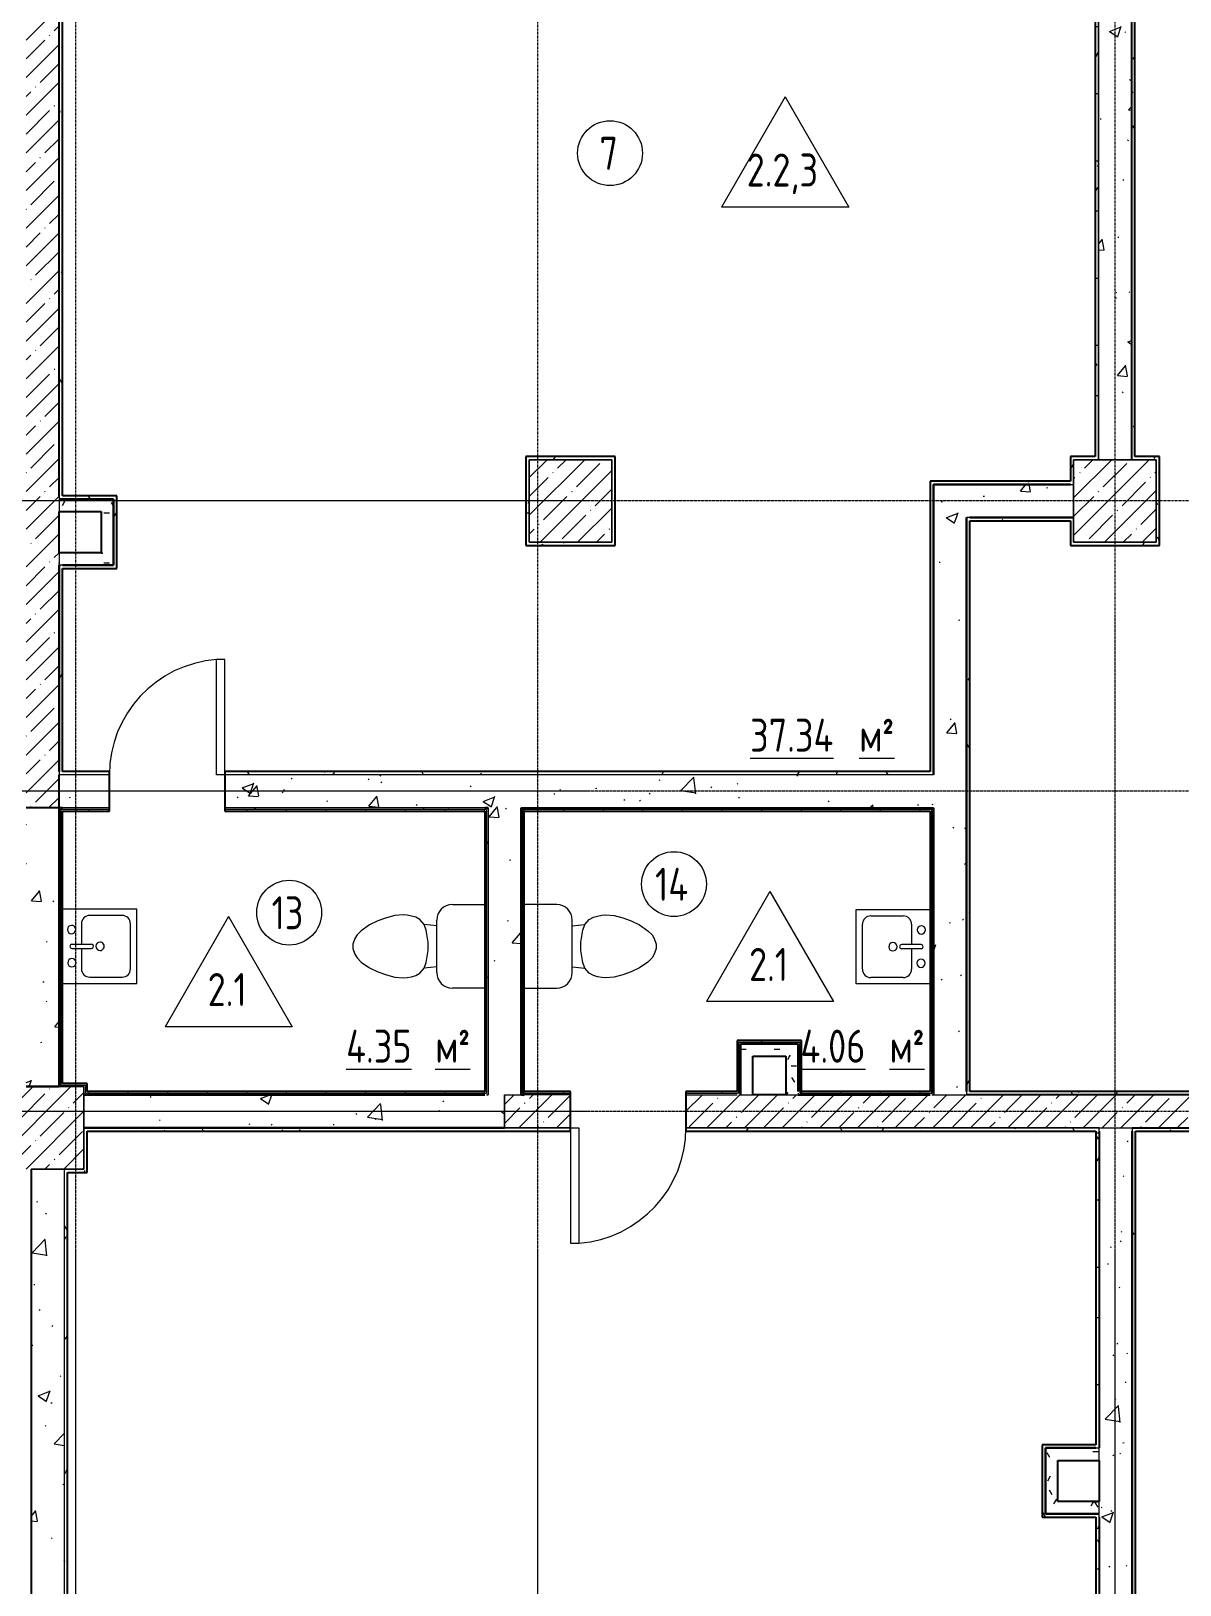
# Model space of a CAD drawing. Header units: millimetres. Extents: x -11854 to 4360091, y -19344 to 4989148.
# Drawn here: x 38173 to 45137, y 11977 to 21395 of the extents above; entities that cross this region are included whole.
import ezdxf

# ---------------------------------------------------------------- set-up
doc = ezdxf.new("R2010")
doc.units = ezdxf.units.MM
doc.linetypes.add('Линия сетки', pattern=[22.225, 12.7, -3.175, 3.175, -3.175])
for name, color, linetype, lineweight in [('A-AREA-IDEN', 254, 'Continuous', 9), ('A-DOOR', 254, 'Continuous', 9), ('A-WALL', 254, 'Continuous', 9), ('P-SANR-FIXT', 254, 'Continuous', 9), ('S-GRID', 254, 'Continuous', 9)]:
    doc.layers.add(name, color=color, linetype=linetype, lineweight=lineweight)
doc.styles.add('ISOCPEUR', font='isocpeur.ttf', dxfattribs={"width": 0.8, "height": 200})
doc.styles.add('ISOCPEUR_B', font='', dxfattribs={"width": 0.8, "height": 200})
doc.styles.add('ISOCPEUR_B_1', font='', dxfattribs={"width": 0.8, "height": 200})
doc.styles.get('ISOCPEUR_B').set_extended_font_data('ISOCPEUR', bold=True)
doc.styles.get('ISOCPEUR_B_1').set_extended_font_data('ISOCPEUR', bold=True)
pattern_1 = [(50, (542041.7, 20914.14), (728.7365, -63.7558), [76.2, -838.2]), (355, (542041.7, 20914.14), (-140.9716, 764.2276), [60.96, -670.56]), (100.451, (542102.4, 20908.8), (587.77, 700.46675), [64.76, -712.36]), (46.184, (542041.7, 21117.3), (1084.3162, -168.171), [114.3, -1257.3]), (96.636, (542132, 21103.3), (949.61, 989.7098), [97.14, -1068.54]), (351.184, (542041.7, 21117.3), (949.6206, 989.7012), [91.44, -1005.84]), (21, (542143.3, 21066.54), (606.4579, -409.0606), [76.2, -838.2]), (326, (542143.3, 21066.54), (247.2083, 736.7529), [60.96, -670.56]), (71.451, (542193.8, 21032.46), (853.66825, 327.6855), [64.76, -712.36]), (37.5, (542041.67, 20914.14), (12.3547, 338.22012), [6.706, -655.726, 6.706, -674.014, -673.1]), (37.5, (542041.67, 20914.14), (12.3547, 338.22012), [-1343.152, 6.706, -666.394]), (7.5, (542041.67, 20914.14), (267.27887, 400.72213), [6.706, -381.406, 6.706, -640.486, -256.54]), (7.5, (542041.67, 20914.14), (267.27887, 400.72213), [-1035.304, 6.706, -249.834]), (327.5, (541815.1, 20914.14), (542.36333, -22.91534), [6.706, -247.294, 6.706, -785.774, -1051.56]), (327.5, (541815.1, 20914.14), (542.36333, -22.91534), [-1046.48, 6.706, -1044.854]), (317.5, (541713.5, 20914.14), (592.51696, 101.7071), [6.706, -323.494, 6.706, -519.582, -746.76]), (317.5, (541713.5, 20914.14), (592.51696, 101.7071), [-856.488, 6.706, -740.054])]
pattern_2 = [(45, (542041.67, 20914.14), (-114.049253, 114.049253), []), (45, (542155.72, 20914.14), (-114.049253, 114.049253), [201.613, -40.323, 3.353, -36.97])]
pattern_3 = [(0, (542041.67, 20914.14), (406.4, 101.6), [33.528, -271.272, 33.528, -271.272, -1625.6]), (0, (542041.67, 20914.14), (406.4, 101.6), [-609.6, 33.528, -576.072, 33.528, -271.272, -711.2]), (0, (542041.67, 20914.14), (406.4, 101.6), [-1524, 33.528, -169.672, 33.528, -474.472]), (120, (542194.07, 20964.94), (-291.188181, 301.152724), [33.528, -271.272, 33.528, -1896.872]), (120, (542194.07, 20964.94), (-291.188181, 301.152724), [-338.328, -271.272, 33.528, -576.072, -1016]), (120, (542194.07, 20964.94), (-291.188181, 301.152724), [-1219.2, 33.528, -271.272, 33.528, -677.672]), (120, (542194.07, 20964.94), (-291.188181, 301.152724), [-1557.528, -169.672, 33.528, -474.472]), (240, (542244.87, 21168.14), (-115.211819, -402.752724), [33.528, -271.272, 33.528, -1896.872]), (240, (542244.87, 21168.14), (-115.211819, -402.752724), [-338.328, -271.272, 33.528, -576.072, -1016]), (240, (542244.87, 21168.14), (-115.211819, -402.752724), [-1219.2, 33.528, -271.272, 33.528, -677.672]), (240, (542244.87, 21168.14), (-115.211819, -402.752724), [-1557.528, -169.672, 33.528, -474.472])]
pattern_4 = [(0, (542041.67, 20914.14), (0, 240), []), (90, (542041.67, 20914.14), (-240, 1e-14), [])]

# ---------------------------------------------------------------- blocks, each defined once
blk = doc.blocks.new('Одиночные-Щитовые - Дверной блок внутренний глухой ДГ 21х7 Л-4592465-1В')
at = {"layer": 'A-DOOR', "lineweight": 18}
for p, q in [((299, 100), (299, 798.1)), ((350, 798.1), (299, 798.1)), ((350, 100), (350, 798.1)), ((350, 100), (299, 100))]:
    blk.add_line(p, q, dxfattribs=at)
at = {"layer": 'A-DOOR'}
blk.add_arc((350, 100), 700, 94.17811, 180, dxfattribs=at)
blk = doc.blocks.new('Одиночные-Щитовые - Дверной блок внутренний глухой ДГ 21х7 Л-4429184-1В')
at = {"layer": 'A-DOOR', "lineweight": 18}
for p, q in [((299, 100), (299, 798.1)), ((350, 798.1), (299, 798.1)), ((350, 100), (350, 798.1)), ((350, 100), (299, 100))]:
    blk.add_line(p, q, dxfattribs=at)
at = {"layer": 'A-DOOR'}
blk.add_arc((350, 100), 700, 94.17811, 180, dxfattribs=at)
blk = doc.blocks.new('Туалет-Домашний-3D - Туалет-Домашний-3D-2031272-1В')
at = {"layer": 'P-SANR-FIXT'}
for p, q in [((-253.4, 298.4), (-253.4, 494.7)), ((253.4, 494.7), (253.4, 298.4)), ((158.7, 203.8), (-158.8, 203.8)), ((-123.5, 203.8), (-132.3, 127)), ((123.5, 203.8), (132.3, 127)), ((-162.6, 101.6), (-177, 76.2)), ((-132.3, 127), (-162.6, 101.6)), ((-97.4, 139.7), (-132.3, 127)), ((-25.4, 152.4), (-97.4, 139.7)), ((25.4, 152.4), (-25.4, 152.4)), ((97.4, 139.7), (25.4, 152.4)), ((132.3, 127), (97.4, 139.7)), ((162.6, 101.6), (132.3, 127)), ((177, 76.2), (162.6, 101.6)), ((-188.3, 25.3), (-190.5, 0)), ((-190.5, 0), (-186.1, -50.6)), ((-183.8, 50.8), (-188.3, 25.3)), ((-177, 76.2), (-183.8, 50.8)), ((183.8, 50.8), (177, 76.2)), ((188.3, 25.3), (183.8, 50.8)), ((186.1, -50.6), (190.5, 0)), ((190.5, 0), (188.3, 25.3)), ((-186.1, -50.6), (-172.4, -101.6)), ((172.4, -101.6), (186.1, -50.6)), ((-172.4, -101.6), (-153.9, -152.4)), ((-153.9, -152.4), (-130.2, -203.2)), ((130.2, -203.2), (153.9, -152.4)), ((153.9, -152.4), (172.4, -101.6)), ((-130.2, -203.2), (-95, -254)), ((-95, -254), (-69.6, -279.4)), ((-69.6, -279.4), (-47.6, -292.1)), ((47.6, -292.1), (69.6, -279.4)), ((69.6, -279.4), (95, -254)), ((95, -254), (130.2, -203.2)), ((-47.6, -292.1), (-12.7, -304.8)), ((-12.7, -304.8), (12.7, -304.8)), ((12.7, -304.8), (47.6, -292.1))]:
    blk.add_line(p, q, dxfattribs=at)
for centre, start, end in [((-158.8, 298.4), 180, 270), ((158.7, 298.4), 270, 360)]:
    blk.add_arc(centre, 94.6, start, end, dxfattribs=at)
blk = doc.blocks.new('Кухонная мойка-Островок - 450 x 450 мм-2032278-1В')
at = {"layer": 'P-SANR-FIXT'}
for p, q in [((240.7, 227.3), (-209.3, 227.3)), ((-209.3, 227.3), (-209.3, -222.7)), ((240.7, -222.7), (240.7, 227.3)), ((3, 113), (-120.4, 113)), ((3, 170.2), (3, 53.1)), ((28.4, 170.2), (28.4, 53.1)), ((151.8, 113), (28.4, 113)), ((-171.2, 62.2), (-171.2, -133.8)), ((202.6, -133.8), (202.6, 62.2)), ((-120.4, -184.6), (151.8, -184.6)), ((-209.3, -222.7), (240.7, -222.7))]:
    blk.add_line(p, q, dxfattribs=at)
for centre, radius, start, end in [((-84.3, 170.2), 25.4, 360, 180), ((117.3, 172.3), 25.4, 360, 180), ((-120.4, 62.2), 50.8, 90, 180), ((-84.3, 170.2), 25.4, 180, 360), ((15.7, 170.2), 12.7, 360, 180), ((117.3, 172.3), 25.4, 180, 0), ((151.8, 62.2), 50.8, 360, 90), ((15.7, 0), 25.4, 360, 180), ((15.7, 0), 25.4, 180, 0), ((15.7, 53.1), 12.7, 180, 0), ((-120.4, -133.8), 50.8, 180, 270), ((151.8, -133.8), 50.8, 270, 0)]:
    blk.add_arc(centre, radius, start, end, dxfattribs=at)
blk = doc.blocks.new('Туалет-Домашний-3D - Туалет-Домашний-3D-2034792-1В')
at = {"layer": 'P-SANR-FIXT'}
for p, q in [((-69.6, 279.4), (-47.6, 292.1)), ((-47.6, 292.1), (-12.7, 304.8)), ((-12.7, 304.8), (12.7, 304.8)), ((12.7, 304.8), (47.6, 292.1)), ((47.6, 292.1), (69.6, 279.4)), ((-153.9, 152.4), (-130.2, 203.2)), ((-130.2, 203.2), (-95, 254)), ((-95, 254), (-69.6, 279.4)), ((69.6, 279.4), (95, 254)), ((95, 254), (130.2, 203.2)), ((130.2, 203.2), (153.9, 152.4)), ((-186.1, 50.6), (-172.4, 101.6)), ((-172.4, 101.6), (-153.9, 152.4)), ((153.9, 152.4), (172.4, 101.6)), ((172.4, 101.6), (186.1, 50.6)), ((-190.5, 0), (-186.1, 50.6)), ((186.1, 50.6), (190.5, 0)), ((-188.3, -25.3), (-190.5, 0)), ((-183.8, -50.8), (-188.3, -25.3)), ((-177, -76.2), (-183.8, -50.8)), ((-162.6, -101.6), (-177, -76.2)), ((177, -76.2), (162.6, -101.6)), ((183.8, -50.8), (177, -76.2)), ((188.3, -25.3), (183.8, -50.8)), ((190.5, 0), (188.3, -25.3)), ((-132.3, -127), (-162.6, -101.6)), ((-97.4, -139.7), (-132.3, -127)), ((-123.5, -203.8), (-132.3, -127)), ((-25.4, -152.4), (-97.4, -139.7)), ((25.4, -152.4), (-25.4, -152.4)), ((97.4, -139.7), (25.4, -152.4)), ((132.3, -127), (97.4, -139.7)), ((123.5, -203.8), (132.3, -127)), ((162.6, -101.6), (132.3, -127)), ((158.7, -203.8), (-158.8, -203.8)), ((-253.4, -298.4), (-253.4, -494.7)), ((253.4, -494.7), (253.4, -298.4))]:
    blk.add_line(p, q, dxfattribs=at)
for centre, start, end in [((-158.8, -298.4), 90, 180), ((158.7, -298.4), 0, 90)]:
    blk.add_arc(centre, 94.6, start, end, dxfattribs=at)
blk = doc.blocks.new('Кухонная мойка-Островок - 450 x 450 мм-V2-1В')
at = {"layer": 'P-SANR-FIXT'}
for p, q in [((-209.3, 222.7), (240.7, 222.7)), ((-209.3, -225.4), (-209.3, 222.7)), ((240.7, 222.7), (240.7, -225.4)), ((-171.2, -62.2), (-171.2, 133.8)), ((-120.4, 184.6), (151.8, 184.6)), ((202.6, 133.8), (202.6, -62.2)), ((3, -170.2), (3, -53.1)), ((28.4, -170.2), (28.4, -53.1)), ((3, -113), (-120.4, -113)), ((151.8, -113), (28.4, -113))]:
    blk.add_line(p, q, dxfattribs=at)
for centre, radius, start, end in [((-120.4, 133.8), 50.8, 90, 180), ((151.8, 133.8), 50.8, 360, 90), ((15.7, 0), 25.4, 360, 180), ((15.7, 0), 25.4, 180, 0), ((-120.4, -62.2), 50.8, 180, 270), ((15.7, -53.1), 12.7, 360, 180), ((151.8, -62.2), 50.8, 270, 0), ((-84.3, -170.2), 25.4, 0, 180), ((-84.3, -170.2), 25.4, 180, 0), ((15.7, -170.2), 12.7, 180, 360), ((117.3, -172.3), 25.4, 360, 180), ((117.3, -172.3), 25.4, 180, 0)]:
    blk.add_arc(centre, radius, start, end, dxfattribs=at)
blk = doc.blocks.new('АР-Марка-Помещения-Этаж_Секция_Номер - Номер-1294543-1В')
at = {"layer": 'A-AREA-IDEN'}
blk.add_circle((0, 1.219), 1.965, dxfattribs=at)
blk = doc.blocks.new('МАРКА ПОМЕЩЕНИЯ - ПОЛЫ - МАРКА ПОМЕЩЕНИЯ - ПОЛЫ-6348053-1В')
at = {"layer": 'A-AREA-IDEN'}
for p, q in [((0, 4.233), (-3.855, -2.444)), ((0, 4.233), (3.855, -2.444)), ((3.855, -2.444), (-3.855, -2.444))]:
    blk.add_line(p, q, dxfattribs=at)

msp = doc.modelspace()

# ---------------------------------------------------------------- hatches: boundary and pattern name
at = {"layer": 'A-WALL'}
h = msp.add_hatch(dxfattribs=at)
h.set_pattern_fill('FP_1', color=8, style=0, pattern_type=2)
h.set_pattern_definition(pattern_1)
h.paths.add_polyline_path([(44642.6, 18797.4), (44842.6, 18797.4), (44842.6, 22467.4), (44642.6, 22467.4), (44642.6, 20282.7)])
h.paths.add_polyline_path([(44842.6, 22967.4), (44842.6, 24317.3), (44742.6, 24316.7), (44642.6, 24314.8), (44642.6, 22967.4)])
h = msp.add_hatch(dxfattribs=at)
h.set_pattern_fill('FP_2', color=8, style=0, pattern_type=2)
h.set_pattern_definition(pattern_2)
h.paths.add_polyline_path([(38342.6, 16687.4), (38342.6, 22917.4), (38142.6, 22917.4), (38142.6, 16687.4)])
h = msp.add_hatch(dxfattribs=at)
h.set_pattern_fill('FP_5', color=8, style=0, pattern_type=2)
h.set_pattern_definition(pattern_3)
h.paths.add_polyline_path([(38362.6, 18577.4), (38362.6, 22717.4), (38342.6, 22717.4), (38342.6, 18577.4)])
h = msp.add_hatch(dxfattribs=at)
h.set_pattern_fill('FP_5', color=8, style=0, pattern_type=2)
h.set_pattern_definition(pattern_3)
h.paths.add_polyline_path([(44622.6, 18797.4), (44642.6, 18797.4), (44642.6, 22447.4), (44622.6, 22447.4), (44622.6, 18817.4)])
h = msp.add_hatch(dxfattribs=at)
h.set_pattern_fill('FP_5', color=8, style=0, pattern_type=2)
h.set_pattern_definition(pattern_3)
h.paths.add_polyline_path([(44862.6, 18817.4), (44862.6, 22467.4), (44842.6, 22467.4), (44842.6, 18817.4)])
h = msp.add_hatch(dxfattribs=at)
h.set_pattern_fill('FP_5', color=8, style=0, pattern_type=2)
h.set_pattern_definition(pattern_3)
h.paths.add_polyline_path([(41192.6, 18277.4), (41192.6, 18817.4), (41172.6, 18817.4), (41172.6, 18277.4)])
h = msp.add_hatch(dxfattribs=at)
h.set_pattern_fill('FP_5', color=8, style=0, pattern_type=2)
h.set_pattern_definition(pattern_3)
h.paths.add_polyline_path([(41692.6, 18797.4), (41692.6, 18817.4), (41192.6, 18817.4), (41192.6, 18797.4)])
h = msp.add_hatch(dxfattribs=at)
h.set_pattern_fill('FP_2', color=8, style=0, pattern_type=2)
h.set_pattern_definition(pattern_2)
h.paths.add_polyline_path([(41692.6, 18297.4), (41692.6, 18797.4), (41192.6, 18797.4), (41192.6, 18297.4)])
h = msp.add_hatch(dxfattribs=at)
h.set_pattern_fill('FP_5', color=8, style=0, pattern_type=2)
h.set_pattern_definition(pattern_3)
h.paths.add_polyline_path([(41692.6, 18297.4), (41712.6, 18297.4), (41712.6, 18817.4), (41692.6, 18817.4), (41692.6, 18299.9)])
h = msp.add_hatch(dxfattribs=at)
h.set_pattern_fill('FP_5', color=8, style=0, pattern_type=2)
h.set_pattern_definition(pattern_3)
h.paths.add_polyline_path([(44492.6, 18647.4), (44492.6, 18797.4), (44472.6, 18797.4), (44472.6, 18647.4)])
h = msp.add_hatch(dxfattribs=at)
h.set_pattern_fill('FP_2', color=8, style=0, pattern_type=2)
h.set_pattern_definition(pattern_2)
h.paths.add_polyline_path([(44992.6, 18297.4), (44992.6, 18797.4), (44492.6, 18797.4), (44492.6, 18297.4)])
h = msp.add_hatch(dxfattribs=at)
h.set_pattern_fill('FP_5', color=8, style=0, pattern_type=2)
h.set_pattern_definition(pattern_3)
h.paths.add_polyline_path([(44842.6, 18797.4), (44992.6, 18797.4), (44992.6, 18817.4), (44842.6, 18817.4)])
h = msp.add_hatch(dxfattribs=at)
h.set_pattern_fill('FP_5', color=8, style=0, pattern_type=2)
h.set_pattern_definition(pattern_3)
h.paths.add_polyline_path([(44992.6, 18297.4), (45012.6, 18297.4), (45012.6, 18817.4), (44992.6, 18817.4), (44992.6, 18299.9)])
h = msp.add_hatch(dxfattribs=at)
h.set_pattern_fill('FP_5', color=8, style=0, pattern_type=2)
h.set_pattern_definition(pattern_3)
h.paths.add_polyline_path([(44472.6, 18647.4), (44472.6, 18667.4), (43622.5, 18667.4), (43622.5, 18647.4), (43948, 18647.4)])
h = msp.add_hatch(dxfattribs=at)
h.set_pattern_fill('FP_5', color=8, style=0, pattern_type=2)
h.set_pattern_definition(pattern_3)
h.paths.add_polyline_path([(43622.5, 16887.4), (43642.5, 16887.4), (43642.5, 18647.4), (43622.5, 18647.4), (43622.5, 16907.4)])
h = msp.add_hatch(dxfattribs=at)
h.set_pattern_fill('FP_1', color=8, style=0, pattern_type=2)
h.set_pattern_definition(pattern_1)
h.paths.add_polyline_path([(44492.6, 18447.4), (44492.6, 18647.4), (43642.5, 18647.4), (43642.5, 18447.4), (43948, 18447.4)])
h = msp.add_hatch(dxfattribs=at)
h.set_pattern_fill('FP_5', color=8, style=0, pattern_type=2)
h.set_pattern_definition(pattern_3)
h.paths.add_polyline_path([(38672.6, 18557.4), (38672.6, 18577.4), (38342.6, 18577.4), (38342.6, 18557.4), (38444.9, 18557.4)])
h = msp.add_hatch(dxfattribs=at)
h.set_pattern_fill('FP_5', color=8, style=0, pattern_type=2)
h.set_pattern_definition(pattern_3)
h.paths.add_polyline_path([(38597.6, 18482.4), (38597.6, 18557.4), (38342.6, 18557.4), (38342.6, 18482.4), (38444.9, 18482.4)])
h = msp.add_hatch(dxfattribs=at)
h.set_pattern_fill('FP_5', color=8, style=0, pattern_type=2)
h.set_pattern_definition(pattern_3)
h.paths.add_polyline_path([(38672.6, 18232.4), (38672.6, 18557.4), (38597.6, 18557.4), (38597.6, 18232.4)])
h = msp.add_hatch(dxfattribs=at)
h.set_pattern_fill('FP_5', color=8, style=0, pattern_type=2)
h.set_pattern_definition(pattern_3)
h.paths.add_polyline_path([(38672.6, 18157.4), (38692.6, 18157.4), (38692.6, 18577.4), (38672.6, 18577.4), (38672.6, 18299.9)])
h = msp.add_hatch(dxfattribs=at)
h.set_pattern_fill('FP_1', color=8, style=0, pattern_type=2)
h.set_pattern_definition(pattern_1)
h.paths.add_polyline_path([(43642.5, 14947.4), (43842.5, 14947.4), (43842.5, 18447.4), (43642.5, 18447.4), (43642.5, 15325.7)])
h = msp.add_hatch(dxfattribs=at)
h.set_pattern_fill('FP_5', color=8, style=0, pattern_type=2)
h.set_pattern_definition(pattern_3)
h.paths.add_polyline_path([(43842.5, 14967.4), (43862.5, 14967.4), (43862.5, 18447.4), (43842.5, 18447.4), (43842.5, 15325.7)])
h = msp.add_hatch(dxfattribs=at)
h.set_pattern_fill('FP_5', color=8, style=0, pattern_type=2)
h.set_pattern_definition(pattern_3)
h.paths.add_polyline_path([(44472.6, 18427.4), (44492.6, 18427.4), (44492.6, 18447.4), (43862.5, 18447.4), (43862.5, 18427.4), (43948, 18427.4)])
h = msp.add_hatch(dxfattribs=at)
h.set_pattern_fill('FP_5', color=8, style=0, pattern_type=2)
h.set_pattern_definition(pattern_3)
h.paths.add_polyline_path([(41712.6, 18277.4), (41712.6, 18297.4), (41192.6, 18297.4), (41192.6, 18277.4)])
h = msp.add_hatch(dxfattribs=at)
h.set_pattern_fill('FP_5', color=8, style=0, pattern_type=2)
h.set_pattern_definition(pattern_3)
h.paths.add_polyline_path([(44492.6, 18277.4), (45012.6, 18277.4), (45012.6, 18297.4), (44492.6, 18297.4)])
h = msp.add_hatch(dxfattribs=at)
h.set_pattern_fill('FP_5', color=8, style=0, pattern_type=2)
h.set_pattern_definition(pattern_3)
h.paths.add_polyline_path([(38672.6, 18157.4), (38672.6, 18232.4), (38342.6, 18232.4), (38342.6, 18157.4), (38444.9, 18157.4)])
h = msp.add_hatch(dxfattribs=at)
h.set_pattern_fill('FP_5', color=8, style=0, pattern_type=2)
h.set_pattern_definition(pattern_3)
h.paths.add_polyline_path([(38362.6, 16907.4), (38362.6, 18157.4), (38342.6, 18157.4), (38342.6, 16907.4)])
h = msp.add_hatch(dxfattribs=at)
h.set_pattern_fill('FP_1', color=8, style=0, pattern_type=2)
h.set_pattern_definition(pattern_1)
h.paths.add_polyline_path([(43642.5, 16687.4), (43642.5, 16887.4), (39347.5, 16887.4), (39347.5, 16687.4), (42113.6, 16687.4)])
h.paths.add_polyline_path([(38647.5, 16687.4), (38647.5, 16887.4), (38341.8, 16887.4), (38341.8, 16687.4), (38444.9, 16687.4)])
h = msp.add_hatch(dxfattribs=at)
h.set_pattern_fill('FP_5', color=8, style=0, pattern_type=2)
h.set_pattern_definition(pattern_3)
h.paths.add_polyline_path([(43622.5, 16887.4), (43622.5, 16907.4), (39347.5, 16907.4), (39347.5, 16887.4), (42113.6, 16887.4)])
h.paths.add_polyline_path([(38342.6, 16887.4), (38647.5, 16887.4), (38647.5, 16907.4), (38342.6, 16907.4)])
h = msp.add_hatch(dxfattribs=at)
h.set_pattern_fill('FP_1', color=8, style=0, pattern_type=2)
h.set_pattern_definition(pattern_1)
h.paths.add_polyline_path([(38342.6, 14997.4), (38342.6, 16687.4), (38142.6, 16687.4), (38142.6, 14997.4)])
h = msp.add_hatch(dxfattribs=at)
h.set_pattern_fill('FP_5', color=8, style=0, pattern_type=2)
h.set_pattern_definition(pattern_3)
h.paths.add_polyline_path([(38342.6, 15007.4), (38352.6, 15007.4), (38352.6, 16687.4), (38342.6, 16687.4), (38342.6, 15017.4)])
h = msp.add_hatch(dxfattribs=at)
h.set_pattern_fill('FP_5', color=8, style=0, pattern_type=2)
h.set_pattern_definition(pattern_3)
h.paths.add_polyline_path([(40932.6, 16677.4), (40932.6, 16687.4), (39347.5, 16687.4), (39347.5, 16677.4), (40922.6, 16677.4)])
h.paths.add_polyline_path([(38352.6, 16677.4), (38647.5, 16677.4), (38647.5, 16687.4), (38352.6, 16687.4)])
h = msp.add_hatch(dxfattribs=at)
h.set_pattern_fill('FP_6', color=8, style=0, pattern_type=2)
h.set_pattern_definition(pattern_4)
h.paths.add_polyline_path([(38352.6, 15017.4), (38362.6, 15017.4), (38362.6, 16677.4), (38352.6, 16677.4), (38352.6, 15325.7)])
h = msp.add_hatch(dxfattribs=at)
h.set_pattern_fill('FP_6', color=8, style=0, pattern_type=2)
h.set_pattern_definition(pattern_4)
h.paths.add_polyline_path([(40922.6, 16667.4), (40922.6, 16677.4), (39347.5, 16677.4), (39347.5, 16667.4), (40279.3, 16667.4)])
h.paths.add_polyline_path([(38647.5, 16667.4), (38647.5, 16677.4), (38362.6, 16677.4), (38362.6, 16667.4), (38444.9, 16667.4)])
h = msp.add_hatch(dxfattribs=at)
h.set_pattern_fill('FP_6', color=8, style=0, pattern_type=2)
h.set_pattern_definition(pattern_4)
h.paths.add_polyline_path([(40922.6, 14957.4), (40932.6, 14957.4), (40932.6, 16677.4), (40922.6, 16677.4), (40922.6, 14967.4)])
h = msp.add_hatch(dxfattribs=at)
h.set_pattern_fill('FP_5', color=8, style=0, pattern_type=2)
h.set_pattern_definition(pattern_3)
h.paths.add_polyline_path([(40942.6, 14947.4), (40942.6, 16687.4), (40932.6, 16687.4), (40932.6, 14947.4)])
h = msp.add_hatch(dxfattribs=at)
h.set_pattern_fill('FP_1', color=8, style=0, pattern_type=2)
h.set_pattern_definition(pattern_1)
h.paths.add_polyline_path([(41042.6, 14947.4), (41142.6, 14947.4), (41142.5, 16687.4), (40942.5, 16687.4), (40942.6, 14947.4)])
h = msp.add_hatch(dxfattribs=at)
h.set_pattern_fill('FP_5', color=8, style=0, pattern_type=2)
h.set_pattern_definition(pattern_3)
h.paths.add_polyline_path([(41142.6, 14947.4), (41152.6, 14947.4), (41152.6, 16687.4), (41142.6, 16687.4), (41142.6, 15325.7)])
h = msp.add_hatch(dxfattribs=at)
h.set_pattern_fill('FP_5', color=8, style=0, pattern_type=2)
h.set_pattern_definition(pattern_3)
h.paths.add_polyline_path([(43622.5, 16677.4), (43632.5, 16677.4), (43632.5, 16687.4), (41152.6, 16687.4), (41152.6, 16677.4), (42113.6, 16677.4)])
h = msp.add_hatch(dxfattribs=at)
h.set_pattern_fill('FP_6', color=8, style=0, pattern_type=2)
h.set_pattern_definition(pattern_4)
h.paths.add_polyline_path([(41152.6, 14957.4), (41162.6, 14957.4), (41162.6, 16677.4), (41152.6, 16677.4), (41152.6, 15325.7)])
h = msp.add_hatch(dxfattribs=at)
h.set_pattern_fill('FP_6', color=8, style=0, pattern_type=2)
h.set_pattern_definition(pattern_4)
h.paths.add_polyline_path([(43622.5, 16667.4), (43622.5, 16677.4), (41162.6, 16677.4), (41162.6, 16667.4), (42113.6, 16667.4)])
h = msp.add_hatch(dxfattribs=at)
h.set_pattern_fill('FP_6', color=8, style=0, pattern_type=2)
h.set_pattern_definition(pattern_4)
h.paths.add_polyline_path([(43622.5, 14957.4), (43632.5, 14957.4), (43632.5, 16677.4), (43622.5, 16677.4), (43622.5, 14967.4)])
h = msp.add_hatch(dxfattribs=at)
h.set_pattern_fill('FP_5', color=8, style=0, pattern_type=2)
h.set_pattern_definition(pattern_3)
h.paths.add_polyline_path([(43632.5, 14947.4), (43642.5, 14947.4), (43642.5, 16687.4), (43632.5, 16687.4), (43632.5, 14957.4)])
h = msp.add_hatch(dxfattribs=at)
h.set_pattern_fill('FP_6', color=8, style=0, pattern_type=2)
h.set_pattern_definition(pattern_4)
h.paths.add_polyline_path([(42452.5, 15267.4), (42832.5, 15267.4), (42832.5, 15277.4), (42452.5, 15277.4)])
h = msp.add_hatch(dxfattribs=at)
h.set_pattern_fill('FP_6', color=8, style=0, pattern_type=2)
h.set_pattern_definition(pattern_4)
h.paths.add_polyline_path([(42452.5, 14957.4), (42462.5, 14957.4), (42462.5, 15267.4), (42452.5, 15267.4), (42452.5, 14967.4)])
h = msp.add_hatch(dxfattribs=at)
h.set_pattern_fill('FP_5', color=8, style=0, pattern_type=2)
h.set_pattern_definition(pattern_3)
h.paths.add_polyline_path([(42472.5, 15257.4), (42822.5, 15257.4), (42822.5, 15267.4), (42462.5, 15267.4), (42462.5, 15257.4)])
h = msp.add_hatch(dxfattribs=at)
h.set_pattern_fill('FP_5', color=8, style=0, pattern_type=2)
h.set_pattern_definition(pattern_3)
h.paths.add_polyline_path([(42472.5, 14947.4), (42547.5, 14947.4), (42547.5, 15257.4), (42472.5, 15257.4)])
h = msp.add_hatch(dxfattribs=at)
h.set_pattern_fill('FP_5', color=8, style=0, pattern_type=2)
h.set_pattern_definition(pattern_3)
h.paths.add_polyline_path([(42822.5, 15182.4), (42822.5, 15257.4), (42547.5, 15257.4), (42547.5, 15182.4), (42747.5, 15182.4)])
h = msp.add_hatch(dxfattribs=at)
h.set_pattern_fill('FP_6', color=8, style=0, pattern_type=2)
h.set_pattern_definition(pattern_4)
h.paths.add_polyline_path([(42842.5, 14967.4), (42842.5, 15277.4), (42832.5, 15277.4), (42832.5, 14967.4)])
h = msp.add_hatch(dxfattribs=at)
h.set_pattern_fill('FP_5', color=8, style=0, pattern_type=2)
h.set_pattern_definition(pattern_3)
h.paths.add_polyline_path([(42747.5, 14947.4), (42822.5, 14947.4), (42822.5, 15182.4), (42747.5, 15182.4)])
h = msp.add_hatch(dxfattribs=at)
h.set_pattern_fill('FP_2', color=8, style=0, pattern_type=2)
h.set_pattern_definition(pattern_2)
h.paths.add_polyline_path([(38492.6, 14497.4), (38492.6, 14997.4), (37992.6, 14997.4), (37992.6, 14497.4), (38444.9, 14497.4)])
h = msp.add_hatch(dxfattribs=at)
h.set_pattern_fill('FP_1', color=8, style=0, pattern_type=2)
h.set_pattern_definition(pattern_1)
h.paths.add_polyline_path([(41042.6, 14747.4), (41042.6, 14947.4), (38492.6, 14947.4), (38492.6, 14747.4), (40279.3, 14747.4)])
h.paths.add_polyline_path([(37992.6, 14747.4), (37992.6, 14947.4), (37147.6, 14947.4), (37147.6, 14747.4), (37527.7, 14747.4)])
h.paths.add_polyline_path([(36447.6, 14747.4), (36447.6, 14947.4), (35017.6, 14947.4), (35017.6, 14747.4), (35693.4, 14747.4)])
h.paths.add_polyline_path([(34517.6, 14747.4), (34517.6, 14947.4), (33547.6, 14947.4), (33547.6, 14747.4)])
h.paths.add_polyline_path([(32847.6, 14747.4), (32847.6, 14947.4), (31792.6, 14947.4), (31792.6, 14747.4), (32024.7, 14747.4)])
h.paths.add_polyline_path([(31292.6, 14747.4), (31292.6, 14947.4), (28142.6, 14947.4), (28142.6, 14747.4), (31107.5, 14747.4)])
h = msp.add_hatch(dxfattribs=at)
h.set_pattern_fill('FP_5', color=8, style=0, pattern_type=2)
h.set_pattern_definition(pattern_3)
h.paths.add_polyline_path([(40932.6, 14947.4), (40932.6, 14957.4), (38502.6, 14957.4), (38502.6, 14947.4), (40922.6, 14947.4)])
h = msp.add_hatch(dxfattribs=at)
h.set_pattern_fill('FP_6', color=8, style=0, pattern_type=2)
h.set_pattern_definition(pattern_4)
h.paths.add_polyline_path([(40922.6, 14957.4), (40922.6, 14967.4), (38512.6, 14967.4), (38512.6, 14957.4), (40279.3, 14957.4)])
h = msp.add_hatch(dxfattribs=at)
h.set_pattern_fill('FP_2', color=8, style=0, pattern_type=2)
h.set_pattern_definition(pattern_2)
h.paths.add_polyline_path([(46447.4, 14747.4), (48342.4, 14747.4), (48342.4, 14947.4), (42142.6, 14947.4), (42142.6, 14747.4), (46247.4, 14747.4)])
h.paths.add_polyline_path([(41442.6, 14747.4), (41442.6, 14947.4), (41042.6, 14947.4), (41042.6, 14747.4)])
h = msp.add_hatch(dxfattribs=at)
h.set_pattern_fill('FP_6', color=8, style=0, pattern_type=2)
h.set_pattern_definition(pattern_4)
h.paths.add_polyline_path([(42142.6, 14957.4), (42452.5, 14957.4), (42452.5, 14967.4), (42142.6, 14967.4)])
h.paths.add_polyline_path([(41442.6, 14957.4), (41442.6, 14967.4), (41162.6, 14967.4), (41162.6, 14957.4)])
h = msp.add_hatch(dxfattribs=at)
h.set_pattern_fill('FP_5', color=8, style=0, pattern_type=2)
h.set_pattern_definition(pattern_3)
h.paths.add_polyline_path([(43622.5, 14947.4), (43632.5, 14947.4), (43632.5, 14957.4), (42822.5, 14957.4), (42822.5, 14947.4), (43030.8, 14947.4)])
h = msp.add_hatch(dxfattribs=at)
h.set_pattern_fill('FP_6', color=8, style=0, pattern_type=2)
h.set_pattern_definition(pattern_4)
h.paths.add_polyline_path([(43622.5, 14957.4), (43622.5, 14967.4), (42832.5, 14967.4), (42832.5, 14957.4), (43030.8, 14957.4)])
h = msp.add_hatch(dxfattribs=at)
h.set_pattern_fill('FP_5', color=8, style=0, pattern_type=2)
h.set_pattern_definition(pattern_3)
h.paths.add_polyline_path([(46227.4, 14947.4), (46227.4, 14967.4), (43842.5, 14967.4), (43842.5, 14947.4), (45782.3, 14947.4)])
h = msp.add_hatch(dxfattribs=at)
h.set_pattern_fill('FP_5', color=8, style=0, pattern_type=2)
h.set_pattern_definition(pattern_3)
h.paths.add_polyline_path([(44627.4, 14727.4), (44647.4, 14727.4), (44647.4, 14747.4), (42142.6, 14747.4), (42142.6, 14727.4), (43948, 14727.4)])
h.paths.add_polyline_path([(41442.6, 14727.4), (41442.6, 14747.4), (38492.6, 14747.4), (38492.6, 14727.4), (40279.3, 14727.4)])
h = msp.add_hatch(dxfattribs=at)
h.set_pattern_fill('FP_5', color=8, style=0, pattern_type=2)
h.set_pattern_definition(pattern_3)
h.paths.add_polyline_path([(38512.6, 14497.4), (38512.6, 14727.4), (38492.6, 14727.4), (38492.6, 14497.4)])
h = msp.add_hatch(dxfattribs=at)
h.set_pattern_fill('FP_5', color=8, style=0, pattern_type=2)
h.set_pattern_definition(pattern_3)
h.paths.add_polyline_path([(44647.4, 12807.4), (44647.4, 14727.4), (44627.4, 14727.4), (44627.4, 12807.4)])
h = msp.add_hatch(dxfattribs=at)
h.set_pattern_fill('FP_1', color=8, style=0, pattern_type=2)
h.set_pattern_definition(pattern_1)
h.paths.add_polyline_path([(44847.4, 2222.4), (44847.4, 8767.4), (44647.4, 8767.4), (44647.4, 2222.4)])
h.paths.add_polyline_path([(44847.4, 9267.4), (44847.4, 14747.4), (44647.4, 14747.4), (44647.4, 9267.4)])
h = msp.add_hatch(dxfattribs=at)
h.set_pattern_fill('FP_5', color=8, style=0, pattern_type=2)
h.set_pattern_definition(pattern_3)
h.paths.add_polyline_path([(46227.4, 14727.4), (46247.4, 14727.4), (46247.4, 14747.4), (44847.4, 14747.4), (44847.4, 14727.4), (45782.3, 14727.4)])
h = msp.add_hatch(dxfattribs=at)
h.set_pattern_fill('FP_5', color=8, style=0, pattern_type=2)
h.set_pattern_definition(pattern_3)
h.paths.add_polyline_path([(44847.4, 9287.4), (44867.4, 9287.4), (44867.4, 14727.4), (44847.4, 14727.4), (44847.4, 9377.3)])
h = msp.add_hatch(dxfattribs=at)
h.set_pattern_fill('FP_1', color=8, style=0, pattern_type=2)
h.set_pattern_definition(pattern_1)
h.paths.add_polyline_path([(38172.6, 2222.4), (38372.6, 2222.4), (38372.6, 8767.4), (38172.6, 8767.4), (38172.6, 2437.6)])
h.paths.add_polyline_path([(38372.6, 9267.4), (38372.6, 14497.4), (38172.6, 14497.4), (38172.6, 9267.4)])
h = msp.add_hatch(dxfattribs=at)
h.set_pattern_fill('FP_5', color=8, style=0, pattern_type=2)
h.set_pattern_definition(pattern_3)
h.paths.add_polyline_path([(38392.6, 9287.4), (38392.6, 14497.4), (38372.6, 14497.4), (38372.6, 9287.4)])
h = msp.add_hatch(dxfattribs=at)
h.set_pattern_fill('FP_5', color=8, style=0, pattern_type=2)
h.set_pattern_definition(pattern_3)
h.paths.add_polyline_path([(38444.9, 14477.4), (38512.6, 14477.4), (38512.6, 14497.4), (38392.6, 14497.4), (38392.6, 14477.4)])
h = msp.add_hatch(dxfattribs=at)
h.set_pattern_fill('FP_5', color=8, style=0, pattern_type=2)
h.set_pattern_definition(pattern_3)
h.paths.add_polyline_path([(44322.4, 12387.4), (44322.4, 12807.4), (44302.4, 12807.4), (44302.4, 12387.4)])
h = msp.add_hatch(dxfattribs=at)
h.set_pattern_fill('FP_5', color=8, style=0, pattern_type=2)
h.set_pattern_definition(pattern_3)
h.paths.add_polyline_path([(44647.4, 12732.4), (44647.4, 12807.4), (44322.4, 12807.4), (44322.4, 12732.4), (44397.4, 12732.4)])
h = msp.add_hatch(dxfattribs=at)
h.set_pattern_fill('FP_5', color=8, style=0, pattern_type=2)
h.set_pattern_definition(pattern_3)
h.paths.add_polyline_path([(44397.4, 12407.4), (44397.4, 12732.4), (44322.4, 12732.4), (44322.4, 12407.4)])
h = msp.add_hatch(dxfattribs=at)
h.set_pattern_fill('FP_5', color=8, style=0, pattern_type=2)
h.set_pattern_definition(pattern_3)
h.paths.add_polyline_path([(44647.4, 12407.4), (44647.4, 12482.4), (44397.4, 12482.4), (44397.4, 12407.4)])
h = msp.add_hatch(dxfattribs=at)
h.set_pattern_fill('FP_5', color=8, style=0, pattern_type=2)
h.set_pattern_definition(pattern_3)
h.paths.add_polyline_path([(44322.4, 12387.4), (44647.4, 12387.4), (44647.4, 12407.4), (44322.4, 12407.4)])
h = msp.add_hatch(dxfattribs=at)
h.set_pattern_fill('FP_5', color=8, style=0, pattern_type=2)
h.set_pattern_definition(pattern_3)
h.paths.add_polyline_path([(44647.4, 9267.4), (44647.4, 12387.4), (44627.4, 12387.4), (44627.4, 9267.4)])

# ---------------------------------------------------------------- linework, layer by layer
at = {"layer": 'A-WALL', "color": 8, "lineweight": 25}
for p, q in [((38342.6, 18577.4), (38342.6, 22717.4)), ((38362.6, 18577.4), (38362.6, 22697.4)), ((44622.6, 22447.4), (44622.6, 18817.4)), ((44842.6, 22467.4), (44842.6, 18797.4)), ((44862.6, 18817.4), (44862.6, 22447.4)), ((41172.6, 18817.4), (41172.6, 18277.4)), ((41712.6, 18817.4), (41172.6, 18817.4)), ((41712.6, 18277.4), (41712.6, 18817.4)), ((44622.6, 18817.4), (44472.6, 18817.4)), ((44472.6, 18817.4), (44472.6, 18667.4)), ((45012.6, 18817.4), (44862.6, 18817.4)), ((45012.6, 18277.4), (45012.6, 18817.4)), ((44472.6, 18667.4), (43622.5, 18667.4)), ((43622.5, 18667.4), (43622.5, 16907.4)), ((43642.5, 18647.4), (43642.5, 16887.4)), ((44472.6, 18647.4), (43642.5, 18647.4)), ((43642.5, 18647.4), (44472.6, 18647.4)), ((43642.5, 16887.4), (43642.5, 18647.4)), ((38672.6, 18557.4), (38342.6, 18557.4)), ((38342.6, 18557.4), (38672.6, 18557.4)), ((38692.6, 18577.4), (38362.6, 18577.4)), ((38672.6, 18157.4), (38672.6, 18557.4)), ((38672.6, 18557.4), (38672.6, 18157.4)), ((38692.6, 18137.4), (38692.6, 18577.4)), ((38342.6, 18232.4), (38342.6, 18482.4)), ((38342.6, 18482.4), (38597.6, 18482.4)), ((38597.6, 18482.4), (38597.6, 18232.4)), ((43842.5, 14967.4), (43842.5, 18447.4)), ((43842.5, 18447.4), (43842.5, 14967.4)), ((43862.5, 18447.4), (44492.6, 18447.4)), ((44492.6, 18447.4), (43862.5, 18447.4)), ((43862.5, 14967.4), (43862.5, 18427.4)), ((43862.5, 18427.4), (44472.6, 18427.4)), ((44472.6, 18427.4), (44472.6, 18277.4)), ((41172.6, 18277.4), (41712.6, 18277.4)), ((44472.6, 18277.4), (45012.6, 18277.4)), ((38597.6, 18232.4), (38342.6, 18232.4)), ((38342.6, 16907.4), (38342.6, 18157.4)), ((38342.6, 18157.4), (38342.6, 16907.4)), ((38362.6, 18157.4), (38672.6, 18157.4)), ((38672.6, 18157.4), (38362.6, 18157.4)), ((38362.6, 16907.4), (38362.6, 18137.4)), ((38362.6, 18137.4), (38692.6, 18137.4)), ((38342.6, 16887.4), (38341.8, 16887.4)), ((38341.8, 16887.4), (38341.8, 16687.4)), ((38342.6, 14997.4), (38342.6, 16887.4)), ((38647.5, 16907.4), (38362.6, 16907.4)), ((38647.5, 16687.4), (38647.5, 16907.4)), ((43622.5, 16907.4), (39347.5, 16907.4)), ((39347.5, 16907.4), (39347.5, 16887.4)), ((39347.5, 16887.4), (39347.5, 16687.4)), ((38362.6, 16687.4), (38142.6, 16687.4)), ((38342.6, 16687.4), (38342.6, 15017.4)), ((38647.5, 16667.4), (38647.5, 16687.4)), ((39347.5, 16687.4), (39347.5, 16667.4)), ((40942.6, 16687.4), (40922.6, 16687.4)), ((41142.6, 14947.4), (41142.5, 16687.4)), ((41142.5, 16687.4), (43642.5, 16687.4)), ((41142.6, 16687.4), (41142.6, 14947.4)), ((43642.5, 16687.4), (43642.5, 14947.4)), ((43642.5, 14947.4), (43642.5, 16687.4)), ((38362.6, 15017.4), (38362.6, 16667.4)), ((38362.6, 16667.4), (38647.5, 16667.4)), ((39347.5, 16667.4), (40922.6, 16667.4)), ((40922.6, 16667.4), (40922.6, 14967.4)), ((41162.6, 14967.4), (41162.6, 16667.4)), ((41162.6, 16667.4), (43622.5, 16667.4)), ((43622.5, 16667.4), (43622.5, 14967.4)), ((42842.5, 15277.4), (42452.5, 15277.4)), ((42452.5, 15277.4), (42452.5, 14967.4)), ((42472.5, 15257.4), (42472.5, 14947.4)), ((42822.5, 15257.4), (42472.5, 15257.4)), ((42472.5, 15257.4), (42822.5, 15257.4)), ((42472.5, 14947.4), (42472.5, 15257.4)), ((42822.5, 14967.4), (42822.5, 15257.4)), ((42822.5, 15257.4), (42822.5, 14967.4)), ((42842.5, 14967.4), (42842.5, 15277.4)), ((42547.5, 14947.4), (42547.5, 15182.4)), ((42547.5, 15182.4), (42747.5, 15182.4)), ((42747.5, 15182.4), (42747.5, 14947.4)), ((38342.6, 14997.4), (38142.6, 14997.4)), ((38142.6, 14997.4), (38342.6, 14997.4)), ((38342.6, 15017.4), (38342.6, 14997.4)), ((38512.6, 15017.4), (38362.6, 15017.4)), ((38512.6, 14967.4), (38512.6, 15017.4)), ((40922.6, 14947.4), (38492.6, 14947.4)), ((38492.6, 14947.4), (40922.6, 14947.4)), ((40922.6, 14967.4), (38512.6, 14967.4)), ((41142.6, 14947.4), (41162.6, 14947.4)), ((41442.6, 14967.4), (41162.6, 14967.4)), ((41442.6, 14747.4), (41442.6, 14967.4)), ((42452.5, 14967.4), (42142.6, 14967.4)), ((42142.6, 14967.4), (42142.6, 14947.4)), ((42142.6, 14947.4), (42142.6, 14747.4)), ((42747.5, 14947.4), (42547.5, 14947.4)), ((42822.5, 14947.4), (43622.5, 14947.4)), ((43622.5, 14967.4), (42842.5, 14967.4)), ((46227.4, 14947.4), (43842.5, 14947.4)), ((46227.4, 14967.4), (43862.5, 14967.4)), ((38492.6, 14747.4), (41042.6, 14747.4)), ((41042.6, 14747.4), (38492.6, 14747.4)), ((38512.6, 14727.4), (41442.6, 14727.4)), ((38512.6, 14477.4), (38512.6, 14727.4)), ((41442.6, 14727.4), (41442.6, 14747.4)), ((42142.6, 14747.4), (42142.6, 14727.4)), ((42142.6, 14727.4), (44627.4, 14727.4)), ((44627.4, 14727.4), (44627.4, 12827.4)), ((44647.4, 14727.4), (44647.4, 12807.4)), ((44847.4, 14747.4), (46247.4, 14747.4)), ((44847.4, 9287.4), (44847.4, 14727.4)), ((44847.4, 14727.4), (44847.4, 9287.4)), ((44867.4, 14727.4), (46227.4, 14727.4)), ((44867.4, 9287.4), (44867.4, 14727.4)), ((38172.6, 14497.4), (38172.6, 9267.4)), ((38392.6, 9287.4), (38392.6, 14477.4)), ((38392.6, 14477.4), (38512.6, 14477.4)), ((44627.4, 12827.4), (44302.4, 12827.4)), ((44302.4, 12827.4), (44302.4, 12387.4)), ((44627.4, 12807.4), (44322.4, 12807.4)), ((44322.4, 12807.4), (44322.4, 12407.4)), ((44322.4, 12807.4), (44627.4, 12807.4)), ((44322.4, 12407.4), (44322.4, 12807.4)), ((44397.4, 12732.4), (44647.4, 12732.4)), ((44397.4, 12482.4), (44397.4, 12732.4)), ((44647.4, 12732.4), (44647.4, 12482.4)), ((44647.4, 12482.4), (44397.4, 12482.4)), ((44302.4, 12387.4), (44627.4, 12387.4)), ((44322.4, 12407.4), (44647.4, 12407.4)), ((44647.4, 12407.4), (44322.4, 12407.4)), ((44627.4, 12387.4), (44627.4, 9287.4)), ((44647.4, 12387.4), (44647.4, 9267.4))]:
    msp.add_line(p, q, dxfattribs=at)
at = {"layer": 'A-WALL', "color": 8}
for p, q in [((44642.6, 22467.4), (44642.6, 18797.4)), ((44642.6, 18797.4), (44642.6, 22447.4)), ((41692.6, 18797.4), (41192.6, 18797.4)), ((41192.6, 18797.4), (41192.6, 18297.4)), ((41192.6, 18297.4), (41192.6, 18797.4)), ((41192.6, 18797.4), (41692.6, 18797.4)), ((41692.6, 18297.4), (41692.6, 18797.4)), ((41692.6, 18797.4), (41692.6, 18297.4)), ((44622.6, 18797.4), (44492.6, 18797.4)), ((44492.6, 18797.4), (44492.6, 18647.4)), ((44492.6, 18797.4), (44642.6, 18797.4)), ((44492.6, 18647.4), (44492.6, 18797.4)), ((44642.6, 18797.4), (44622.6, 18797.4)), ((44642.6, 18797.4), (44842.6, 18797.4)), ((44842.6, 18797.4), (44642.6, 18797.4)), ((44992.6, 18797.4), (44842.6, 18797.4)), ((44842.6, 18797.4), (44992.6, 18797.4)), ((44992.6, 18297.4), (44992.6, 18797.4)), ((44992.6, 18797.4), (44992.6, 18297.4)), ((44472.6, 18647.4), (44492.6, 18647.4)), ((44492.6, 18447.4), (44492.6, 18647.4)), ((44492.6, 18647.4), (44492.6, 18447.4)), ((38342.6, 18577.4), (38342.6, 18482.4)), ((43862.5, 18447.4), (43842.5, 18447.4)), ((44492.6, 18447.4), (44492.6, 18427.4)), ((44492.6, 18297.4), (44492.6, 18447.4)), ((44492.6, 18427.4), (44492.6, 18297.4)), ((41192.6, 18297.4), (41692.6, 18297.4)), ((41692.6, 18297.4), (41192.6, 18297.4)), ((44492.6, 18297.4), (44992.6, 18297.4)), ((44992.6, 18297.4), (44492.6, 18297.4)), ((38342.6, 18232.4), (38342.6, 18157.4)), ((38362.6, 18157.4), (38342.6, 18157.4)), ((38342.6, 16907.4), (38342.6, 16887.4)), ((38647.5, 16887.4), (38342.6, 16887.4)), ((43642.5, 16887.4), (39347.5, 16887.4)), ((38352.6, 16677.4), (38352.6, 15007.4)), ((38647.5, 16677.4), (38352.6, 16677.4)), ((38647.5, 16687.4), (38362.6, 16687.4)), ((40922.6, 16687.4), (39347.5, 16687.4)), ((40932.6, 16677.4), (39347.5, 16677.4)), ((40932.6, 14957.4), (40932.6, 16677.4)), ((40942.5, 16687.4), (40942.6, 14947.4)), ((40942.6, 14947.4), (40942.6, 16687.4)), ((41152.6, 16677.4), (41152.6, 14957.4)), ((43632.5, 16677.4), (41152.6, 16677.4)), ((43632.5, 14957.4), (43632.5, 16677.4)), ((42462.5, 15267.4), (42832.5, 15267.4)), ((42462.5, 14957.4), (42462.5, 15267.4)), ((42832.5, 15267.4), (42832.5, 14957.4)), ((38492.6, 14997.4), (38342.6, 14997.4)), ((38342.6, 14997.4), (38492.6, 14997.4)), ((38352.6, 15007.4), (38502.6, 15007.4)), ((38492.6, 14947.4), (38492.6, 14997.4)), ((38492.6, 14997.4), (38492.6, 14947.4)), ((38502.6, 15007.4), (38502.6, 14957.4)), ((38492.6, 14747.4), (38492.6, 14947.4)), ((38492.6, 14947.4), (38492.6, 14747.4)), ((38502.6, 14957.4), (40932.6, 14957.4)), ((40932.6, 14947.4), (40942.6, 14947.4)), ((41042.6, 14947.4), (41142.6, 14947.4)), ((41042.6, 14947.4), (41042.6, 14747.4)), ((41042.6, 14747.4), (41042.6, 14947.4)), ((41152.6, 14957.4), (41442.6, 14957.4)), ((41442.6, 14947.4), (41162.6, 14947.4)), ((42142.6, 14957.4), (42452.5, 14957.4)), ((42142.6, 14947.4), (42142.6, 14947.4)), ((42142.6, 14947.4), (42452.5, 14947.4)), ((42462.5, 14957.4), (42452.5, 14957.4)), ((42462.5, 14947.4), (42547.5, 14947.4)), ((42747.5, 14947.4), (42822.5, 14947.4)), ((42822.5, 14957.4), (42822.5, 14947.4)), ((42832.5, 14957.4), (43632.5, 14957.4)), ((43632.5, 14947.4), (43842.5, 14947.4)), ((43842.5, 14967.4), (43842.5, 14947.4)), ((38492.6, 14727.4), (38492.6, 14747.4)), ((38492.6, 14747.4), (38492.6, 14497.4)), ((38492.6, 14497.4), (38492.6, 14727.4)), ((41042.6, 14747.4), (41442.6, 14747.4)), ((41442.6, 14747.4), (41042.6, 14747.4)), ((42142.6, 14747.4), (44847.4, 14747.4)), ((44647.4, 14747.4), (42142.6, 14747.4)), ((44647.4, 14727.4), (44647.4, 14747.4)), ((44847.4, 14747.4), (44847.4, 14727.4)), ((38492.6, 14497.4), (38172.6, 14497.4)), ((38172.6, 14497.4), (38372.6, 14497.4)), ((38372.6, 14497.4), (38392.6, 14497.4)), ((38372.6, 14497.4), (38372.6, 9267.4)), ((38392.6, 14497.4), (38492.6, 14497.4)), ((44627.4, 12807.4), (44647.4, 12807.4)), ((44647.4, 12732.4), (44647.4, 12807.4)), ((44647.4, 12387.4), (44647.4, 12482.4))]:
    msp.add_line(p, q, dxfattribs=at)
at = {"layer": 'S-GRID', "color": 8, "linetype": 'Линия сетки'}
for p, q in [((38442.6, 26233.7), (38442.6, -3782.8)), ((41242.6, 26233.7), (41242.6, -3782.8)), ((44742.6, 26233.7), (44742.6, -3782.8)), ((52010.5, 18547.4), (20926.5, 18547.4)), ((52010.5, 16787.4), (20926.5, 16787.4)), ((52010.5, 14847.4), (20926.5, 14847.4))]:
    msp.add_line(p, q, dxfattribs=at)

# ---------------------------------------------------------------- block references
at = {"layer": 'A-AREA-IDEN', "color": 8, "xscale": 99.99999999999991, "yscale": 99.99999999999991, "zscale": 99.99999999999991}
for name, p in [('МАРКА ПОМЕЩЕНИЯ - ПОЛЫ - МАРКА ПОМЕЩЕНИЯ - ПОЛЫ-6348053-1В', (42743.3, 20572.4)), ('АР-Марка-Помещения-Этаж_Секция_Номер - Номер-1294543-1В', (41682.4, 20533.4)), ('АР-Марка-Помещения-Этаж_Секция_Номер - Номер-1294543-1В', (42069.8, 16103.2)), ('АР-Марка-Помещения-Этаж_Секция_Номер - Номер-1294543-1В', (39737, 15930.2)), ('МАРКА ПОМЕЩЕНИЯ - ПОЛЫ - МАРКА ПОМЕЩЕНИЯ - ПОЛЫ-6348053-1В', (42651.7, 15757.3)), ('МАРКА ПОМЕЩЕНИЯ - ПОЛЫ - МАРКА ПОМЕЩЕНИЯ - ПОЛЫ-6348053-1В', (39370.2, 15605.3))]:
    msp.add_blockref(name, p, dxfattribs=at)
at = {"layer": 'A-DOOR', "color": 8}
msp.add_blockref('Одиночные-Щитовые - Дверной блок внутренний глухой ДГ 21х7 Л-4429184-1В', (38997.5, 16787.4), dxfattribs=at)
at = {"layer": 'A-DOOR', "color": 8, "rotation": 180}
msp.add_blockref('Одиночные-Щитовые - Дверной блок внутренний глухой ДГ 21х7 Л-4592465-1В', (41792.6, 14847.4), dxfattribs=at)
at = {"layer": 'P-SANR-FIXT', "color": 8}
for name, p, rotation in [('Кухонная мойка-Островок - 450 x 450 мм-2032278-1В', (38590.6, 15832.4), 89.99999999997775), ('Туалет-Домашний-3D - Туалет-Домашний-3D-2031272-1В', (40427.9, 15847.8), 270.0000000000204), ('Туалет-Домашний-3D - Туалет-Домашний-3D-2034792-1В', (41657.3, 15847.8), 269.9999999999962), ('Кухонная мойка-Островок - 450 x 450 мм-V2-1В', (43397.1, 15829.8), 90.0000000000388)]:
    msp.add_blockref(name, p, dxfattribs=dict(at, rotation=rotation))

# ---------------------------------------------------------------- texts
at = {"layer": 'A-AREA-IDEN', "color": 8, "char_height": 200, "attachment_point": 1}
for s, insert, width, style in [('\\fISOCPEUR|b1|i0|c204|p34|;\\W.8;7', (41618.2, 20754.2), 147.51, 'ISOCPEUR_B'), ('2.2,3', (42510.2, 20653.1), 551.561, 'ISOCPEUR'), ('\\L37.34 ', (42531.3, 17227.5), 801.687, 'ISOCPEUR_B'), ('\\L\\fISOCPEUR|b1|i0|c204|p34|;\\W.8;\\Lм', (43192.7, 17227.5), 166.751, 'ISOCPEUR_B'), ('\\L\\fISOCPEUR|b1|i0|c238|p34|;\\W.8;\\L²', (43330.3, 17227.5), 128.27, 'ISOCPEUR_B_1'), ('14', (41955.3, 16324), 269.367, 'ISOCPEUR_B'), ('13', (39630.5, 16151), 250.126, 'ISOCPEUR_B'), ('2.1', (42524.7, 15838), 295.021, 'ISOCPEUR'), ('2.1', (39243.1, 15685.9), 295.021, 'ISOCPEUR'), ('\\L4.35 ', (40082.5, 15342.7), 654.177, 'ISOCPEUR_B'), ('\\L\\fISOCPEUR|b1|i0|c204|p34|;\\W.8;\\Lм', (40622.3, 15342.7), 166.751, 'ISOCPEUR_B'), ('\\L\\fISOCPEUR|b1|i0|c238|p34|;\\W.8;\\L²', (40759.8, 15342.7), 128.27, 'ISOCPEUR_B_1'), ('\\L4.06 ', (42836.8, 15342.7), 654.177, 'ISOCPEUR_B'), ('\\L\\fISOCPEUR|b1|i0|c204|p34|;\\W.8;\\Lм', (43376.6, 15342.7), 166.751, 'ISOCPEUR_B'), ('\\L\\fISOCPEUR|b1|i0|c238|p34|;\\W.8;\\L²', (43514.1, 15342.7), 128.27, 'ISOCPEUR_B_1')]:
    msp.add_mtext(s, dxfattribs=dict(at, insert=insert, width=width, style=style))

doc.saveas('drawing.dxf')
